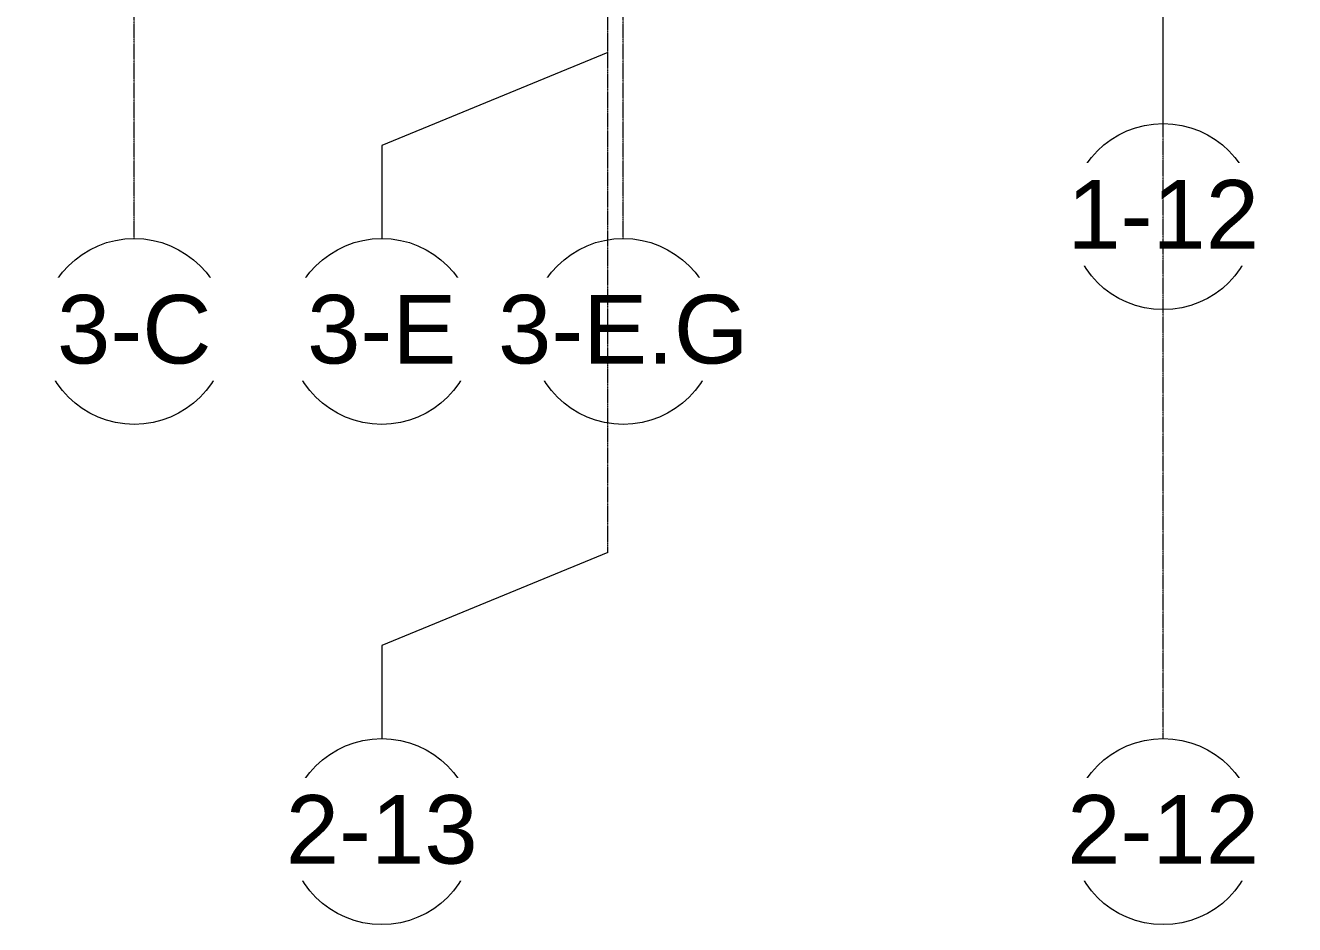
# Model space of a CAD drawing. Header units: inches. Extents: x 25369 to 33161, y -23509 to -20274.
# Drawn here: x 28428 to 29083, y -23509 to -23045 of the extents above; entities that cross this region are included whole.
import ezdxf

# ---------------------------------------------------------------- set-up
doc = ezdxf.new("R2010")
doc.units = ezdxf.units.IN
doc.header["$MEASUREMENT"] = 0
doc.linetypes.add('Grid Line 1_2_', pattern=[0.875, 0.5, -0.125, 0.125, -0.125])
doc.layers.add('S-GRID', color=1, linetype='Continuous', lineweight=9)
doc.layers.add('S-GRID-IDEN', color=1, linetype='Continuous', lineweight=9)
doc.styles.add('Arial', font='arial.ttf', dxfattribs={"height": 35.407186})

# ---------------------------------------------------------------- blocks, each defined once
blk = doc.blocks.new('Grid - Grid Head - Circle-14747-Overall Floor Plan')
at = {"layer": 'S-GRID-IDEN'}
blk.add_circle((0, 0), 0.25, dxfattribs=at)

msp = doc.modelspace()

# ---------------------------------------------------------------- linework, layer by layer
at = {"layer": 'S-GRID', "linetype": 'Grid Line 1_2_'}
for p, q in [((28484.27, -23155.1), (28484.27, -20370)), ((29015.02, -23095.8), (29015.02, -20550.05)), ((28728.52, -23059.1), (28728.52, -22458.61)), ((28736.52, -23155.1), (28736.52, -22458.61))]:
    msp.add_line(p, q, dxfattribs=at)
at = {"layer": 'S-GRID'}
for p, q in [((28728.52, -23059.1), (28611.92, -23107.1)), ((28611.92, -23107.1), (28611.92, -23155.1)), ((28728.52, -23317.24), (28611.92, -23365.24)), ((28611.92, -23365.24), (28611.92, -23413.24))]:
    msp.add_line(p, q, dxfattribs=at)

# ---------------------------------------------------------------- block references
at = {"layer": 'S-GRID-IDEN', "xscale": 191.9999999999999, "yscale": 191.9999999999999, "zscale": 191.9999999999999}
for p in [(29015.02, -23143.8), (28484.27, -23203.1), (28736.52, -23203.1), (28611.92, -23461.24), (29015.02, -23461.24)]:
    msp.add_blockref('Grid - Grid Head - Circle-14747-Overall Floor Plan', p, dxfattribs=at)

# ---------------------------------------------------------------- next in the draw order: texts
at = {"layer": 'S-GRID-IDEN', "char_height": 35.407, "attachment_point": 2, "line_spacing_factor": 0.938532, "style": 'Arial', "bg_fill": 3, "box_fill_scale": 1.25, "bg_fill_color": 0, "bg_fill_transparency": 0}
for s, insert, width in [('1-12', (29015.01, -23124.93), 117.936), ('3-C', (28484.26, -23184.23), 94.608), ('3-E.G', (28736.51, -23184.23), 153.792), ('2-13', (28611.91, -23442.37), 117.936), ('2-12', (29015.01, -23442.37), 117.936)]:
    msp.add_mtext(s, dxfattribs=dict(at, insert=insert, width=width))

# ---------------------------------------------------------------- next in the draw order: linework, layer by layer
at = {"layer": 'S-GRID', "linetype": 'Grid Line 1_2_'}
for p, q in [((29015.02, -23413.24), (29015.02, -20902.43)), ((28728.52, -23317.24), (28728.52, -22542.61))]:
    msp.add_line(p, q, dxfattribs=at)

# ---------------------------------------------------------------- next in the draw order: block references
at = {"layer": 'S-GRID-IDEN', "xscale": 191.9999999999999, "yscale": 191.9999999999999, "zscale": 191.9999999999999}
msp.add_blockref('Grid - Grid Head - Circle-14747-Overall Floor Plan', (28611.92, -23203.1), dxfattribs=at)

# ---------------------------------------------------------------- next in the draw order: texts
at = {"layer": 'S-GRID-IDEN', "insert": (28611.91, -23184.23), "char_height": 35.407, "width": 91.584, "attachment_point": 2, "line_spacing_factor": 0.938532, "style": 'Arial', "bg_fill": 3, "box_fill_scale": 1.25, "bg_fill_color": 0, "bg_fill_transparency": 0}
msp.add_mtext('3-E', dxfattribs=at)

doc.saveas('drawing.dxf')
